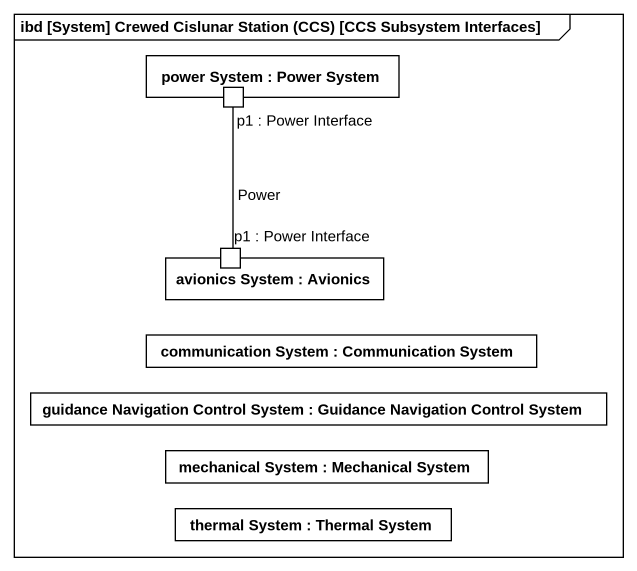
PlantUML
@startuml
mainframe ibd [System] Crewed Cislunar Station (CCS) [CCS Subsystem Interfaces]
rectangle "power System : Power System" as power_System {
  port "p1 : Power Interface" as p1_Power_Interface
}
rectangle "avionics System : Avionics" as avionics_System {
  port "p1 : Power Interface" as p1_Power_Interface_2
}
rectangle "communication System : Communication System" as communication_System
rectangle "guidance Navigation Control System : Guidance Navigation Control System" as guidance_Navigation_Control
rectangle "mechanical System : Mechanical System" as mechanical_System
rectangle "thermal System : Thermal System" as thermal_System
p1_Power_Interface -- p1_Power_Interface_2 : Power
@enduml
